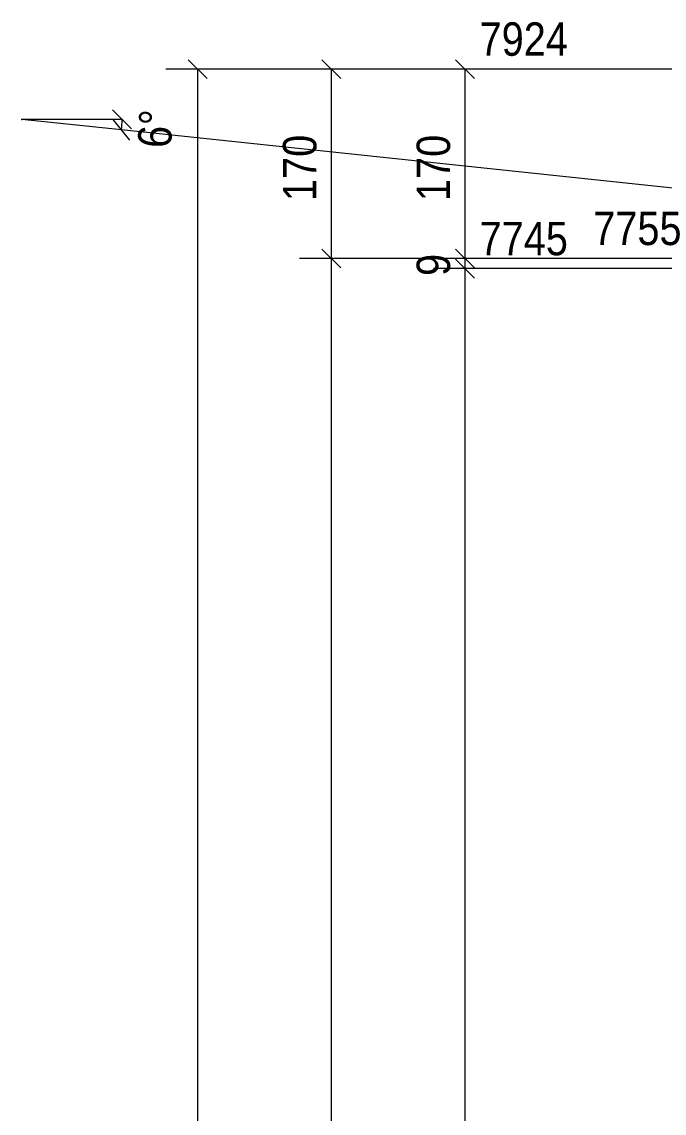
# Model space of a CAD drawing. Header units: millimetres. Extents: x 2 to 579, y 0 to 825.
# Drawn here: x 160 to 217.7, y 602.8 to 700.7 of the extents above; entities that cross this region are included whole.
import ezdxf

# ---------------------------------------------------------------- set-up
doc = ezdxf.new("R2010")
doc.units = ezdxf.units.MM
doc.linetypes.add('XKITLINE00', pattern=[0])
doc.layers.add('Dimensions', color=7, linetype='Continuous', lineweight=0)
doc.styles.add('ARIAL', font='ARIAL.TTF')

# ---------------------------------------------------------------- blocks, each defined once
blk = doc.blocks.new('*A101')
at = {"layer": 'Dimensions', "color": 7, "linetype": 'XKITLINE00', "lineweight": 0}
for p, q in [((174.961, 697.306), (176.658, 695.609)), ((297.399, 696.457), (172.96, 696.457)), ((175.81, 451.927), (175.81, 696.457))]:
    blk.add_line(p, q, dxfattribs=at)
at = {"layer": 'Dimensions', "color": 3}
blk.add_point((175.81, 696.457), dxfattribs=at)
blk = doc.blocks.new('*A128')
at = {"layer": 'Dimensions', "color": 7, "linetype": 'XKITLINE00', "lineweight": 0}
for p, q in [((169.876, 691.098), (168.179, 692.795)), ((169.028, 691.947), (160.028, 691.947)), ((168.978, 691.003), (160.028, 691.947)), ((169.733, 690.07), (168.223, 691.936)), ((277.315, 679.576), (168.978, 691.003))]:
    blk.add_line(p, q, dxfattribs=at)
blk.add_arc((160.028, 691.947), 9, 353.97889, 0, dxfattribs=at)
at = {"layer": 'Dimensions', "color": 7}
for p in [(160.028, 691.947), (169.028, 691.947), (168.978, 691.003)]:
    blk.add_point(p, dxfattribs=at)
at = {"layer": 'Dimensions', "color": 3, "style": 'ARIAL', "width": 0.85}
blk.add_text('6°', height=3, rotation=86.99218, dxfattribs=at).set_placement((173.41, 689.328))
blk = doc.blocks.new('*A129')
at = {"layer": 'Dimensions', "color": 7, "linetype": 'XKITLINE00', "lineweight": 0}
for p, q in [((186.961, 680.319), (188.658, 678.622)), ((277.31, 679.471), (184.96, 679.471)), ((187.81, 453.927), (187.81, 679.471))]:
    blk.add_line(p, q, dxfattribs=at)
at = {"layer": 'Dimensions', "color": 3}
blk.add_point((187.81, 679.471), dxfattribs=at)
blk = doc.blocks.new('*A130')
at = {"layer": 'Dimensions', "color": 7, "linetype": 'XKITLINE00', "lineweight": 0}
for p, q in [((186.961, 697.306), (188.658, 695.609)), ((297.399, 696.457), (184.96, 696.457)), ((187.81, 679.471), (187.81, 696.457)), ((186.961, 680.319), (188.658, 678.622)), ((277.31, 679.471), (184.96, 679.471))]:
    blk.add_line(p, q, dxfattribs=at)
at = {"layer": 'Dimensions', "color": 3}
for p in [(187.81, 696.457), (187.81, 679.471)]:
    blk.add_point(p, dxfattribs=at)
at = {"layer": 'Dimensions', "color": 3, "style": 'ARIAL', "width": 0.85}
blk.add_text('170', height=3, rotation=90.00021, dxfattribs=at).set_placement((186.46, 684.626))
blk = doc.blocks.new('*A131')
at = {"layer": 'Dimensions', "color": 7, "linetype": 'XKITLINE00', "lineweight": 0}
for p, q in [((295.511, 678.557), (196.96, 678.557)), ((198.961, 679.405), (200.658, 677.708)), ((199.81, 453.927), (199.81, 678.557))]:
    blk.add_line(p, q, dxfattribs=at)
at = {"layer": 'Dimensions', "color": 3}
blk.add_point((199.81, 678.557), dxfattribs=at)
at = {"layer": 'Dimensions', "color": 3, "style": 'ARIAL', "width": 0.85}
blk.add_text('7745', height=3, dxfattribs=at).set_placement((201.11, 679.757))
blk = doc.blocks.new('*A132')
at = {"layer": 'Dimensions', "color": 7, "linetype": 'XKITLINE00', "lineweight": 0}
for p, q in [((198.961, 680.319), (200.658, 678.622)), ((277.31, 679.471), (196.96, 679.471)), ((295.511, 678.557), (196.96, 678.557)), ((198.961, 679.405), (200.658, 677.708)), ((199.81, 678.557), (199.81, 679.471))]:
    blk.add_line(p, q, dxfattribs=at)
at = {"layer": 'Dimensions', "color": 3}
for p in [(199.81, 679.471), (199.81, 678.557)]:
    blk.add_point(p, dxfattribs=at)
at = {"layer": 'Dimensions', "color": 3, "style": 'ARIAL', "width": 0.85}
blk.add_text('7755', height=3, dxfattribs=at).set_placement((211.31, 680.671))
blk.add_text('9', height=3, rotation=90.00021, dxfattribs=at).set_placement((198.46, 677.901))
blk = doc.blocks.new('*A133')
at = {"layer": 'Dimensions', "color": 7, "linetype": 'XKITLINE00', "lineweight": 0}
for p, q in [((198.961, 697.306), (200.658, 695.609)), ((297.399, 696.457), (196.96, 696.457)), ((199.81, 679.471), (199.81, 696.457)), ((198.961, 680.319), (200.658, 678.622)), ((277.31, 679.471), (196.96, 679.471))]:
    blk.add_line(p, q, dxfattribs=at)
at = {"layer": 'Dimensions', "color": 3}
for p in [(199.81, 696.457), (199.81, 679.471)]:
    blk.add_point(p, dxfattribs=at)
at = {"layer": 'Dimensions', "color": 3, "style": 'ARIAL', "width": 0.85}
blk.add_text('7924', height=3, dxfattribs=at).set_placement((201.11, 697.657))
blk.add_text('170', height=3, rotation=90.00021, dxfattribs=at).set_placement((198.46, 684.626))

msp = doc.modelspace()

# ---------------------------------------------------------------- block references
at = {"lineweight": 0}
for name in ['*A133', '*A101', '*A130', '*A128', '*A132', '*A131', '*A129']:
    msp.add_blockref(name, (0, 0), dxfattribs=at)

doc.saveas('drawing.dxf')
